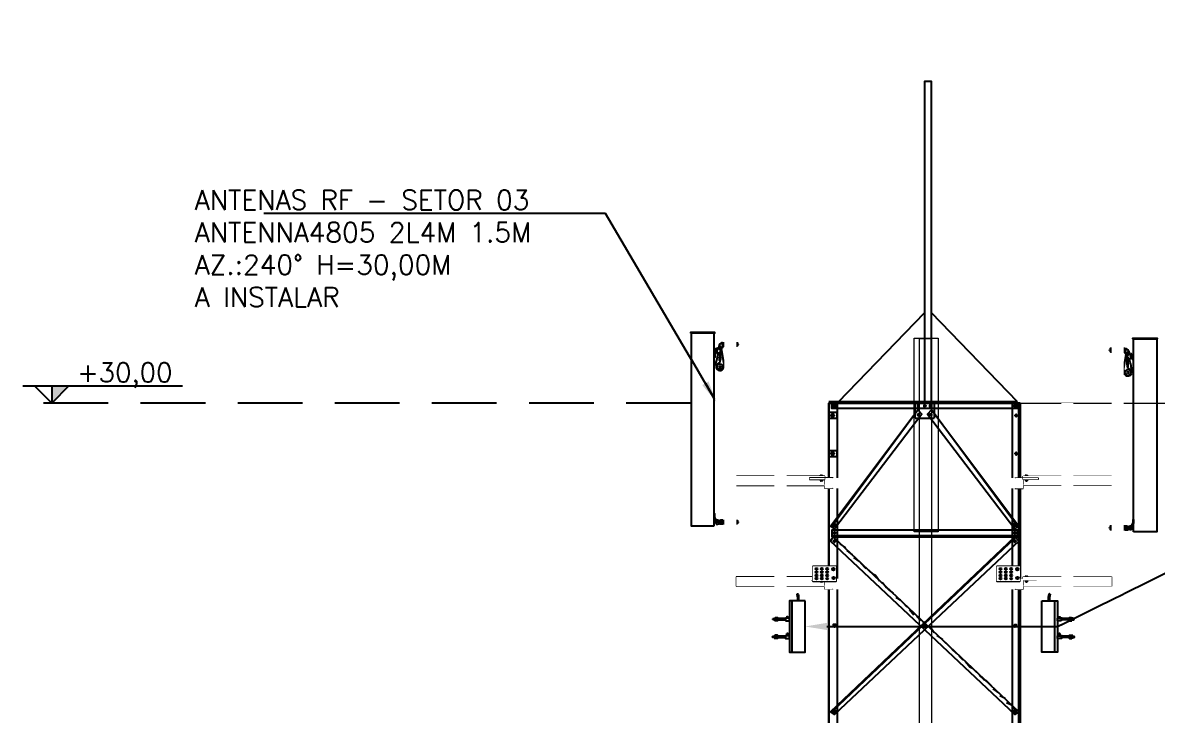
# Model space of a CAD drawing. Header units: inches. Extents: x -7660 to 802, y -193 to 3.
# Drawn here: x 292.25 to 301.01, y -150.36 to -145 of the extents above; entities that cross this region are included whole.
import ezdxf
from ezdxf import colors
from ezdxf.entities.mleader import LeaderData, LeaderLine
from ezdxf.math import Vec2, Vec3

# ---------------------------------------------------------------- set-up
doc = ezdxf.new("R2010")
doc.units = ezdxf.units.IN
doc.header["$MEASUREMENT"] = 0
doc.set_wipeout_variables(frame=1)
doc.linetypes.add('DASHED', pattern=[0.75, 0.5, -0.25])
for name, color, linetype in [('0 A INSTALAR', 10, 'Continuous'), ('0-A INSTALAR', 10, 'Continuous'), ('0-EXISTENTE', 7, 'Continuous'), ('_A INSTALAR', 10, 'Continuous'), ('_NEXTEL-TEXTOS', 8, 'Continuous'), ('AT', 80, 'Continuous'), ('LINHA FINA', 9, 'Continuous')]:
    doc.layers.add(name, color=color, linetype=linetype)
doc.layers.add('Civil_A instalar-0.01', color=10, linetype='Continuous', lineweight=9)
doc.styles.get("Standard").update_dxf_attribs({"font": 'arial.ttf'})
doc.styles.add('TEXTO_NOMEQUADRO', font='ROMANS.shx')

# ---------------------------------------------------------------- blocks, each defined once
blk = doc.blocks.new('EV corte baixo')
at = {"linetype": 'Continuous', "lineweight": -3}
for p, q in [((42785.6655, 9164.4005), (42785.6021, 9164.4005)), ((42785.6021, 9164.4005), (42785.6021, 9158.8034)), ((42785.6549, 9159.0647), (42785.6549, 9164.4005)), ((42785.6549, 9164.4005), (42785.6655, 9164.4005)), ((42785.6655, 9164.4005), (42785.6655, 9158.8187))]:
    blk.add_line(p, q, dxfattribs=at)
for points in [[(42784.9264, 9164.411), (42784.9792, 9164.411), (42784.9792, 9166.8856), (42784.9264, 9166.8856), (42784.9264, 9164.411)], [(42784.2612, 9164.411), (42784.9264, 9165.0973)], [(42785.6444, 9164.411), (42784.9792, 9165.0973)], [(42785.6444, 9164.411), (42784.1873, 9164.411)], [(42784.1873, 9158.4606), (42784.1873, 9164.4005), (42784.2507, 9164.4005), (42784.2507, 9158.4759)], [(42784.1873, 9164.4005), (42784.1873, 9158.4606)], [(42784.1873, 9158.4606), (42784.1873, 9164.4005)], [(42784.2085, 9164.4005), (42785.6444, 9164.4005), (42785.6444, 9164.3582), (42784.2085, 9164.3582), (42784.2085, 9164.4005), (42785.6444, 9164.4005)], [(42784.2401, 9164.3793), (42784.219, 9164.3793), (42784.2296, 9164.3899), (42784.2296, 9164.3688), (42784.2401, 9164.3793), (42784.2296, 9164.3899), (42784.219, 9164.3793), (42784.2296, 9164.3793), (42784.2296, 9164.3688), (42784.2296, 9164.3793), (42784.2401, 9164.3793), (42784.2401, 9164.3899), (42784.219, 9164.3899), (42784.219, 9164.3688), (42784.2401, 9164.3688), (42784.2401, 9164.3793)], [(42784.8525, 9164.2843), (42784.8525, 9164.4005), (42785.0003, 9164.4005), (42785.0003, 9164.2843)], [(42784.8842, 9164.3793), (42784.8736, 9164.3793), (42784.8736, 9164.3899), (42784.8736, 9164.3688), (42784.8736, 9164.3793), (42784.8842, 9164.3793), (42784.8736, 9164.3899), (42784.8736, 9164.3793), (42784.8736, 9164.3793), (42784.8736, 9164.3793), (42784.8736, 9164.3688), (42784.8736, 9164.3793), (42784.8842, 9164.3793), (42784.8842, 9164.3899), (42784.8736, 9164.3899), (42784.8736, 9164.3688), (42784.8842, 9164.3688), (42784.8842, 9164.3793)], [(42784.9158, 9164.3793), (42784.937, 9164.3793), (42784.9264, 9164.3899), (42784.9264, 9164.3688), (42784.9264, 9164.3899), (42784.9264, 9164.3899), (42784.9264, 9164.3899), (42784.9264, 9164.3793), (42784.9264, 9164.3793), (42784.9264, 9164.3688), (42784.9264, 9164.3688), (42784.9264, 9164.3899), (42784.9264, 9164.3899), (42784.9264, 9164.3688), (42784.9264, 9164.3688), (42784.9264, 9164.3793)], [(42784.9581, 9164.3793), (42784.9792, 9164.3793), (42784.9792, 9164.3899), (42784.9792, 9164.3688), (42784.9686, 9164.3793), (42784.9792, 9164.3899), (42784.9792, 9164.3793), (42784.9792, 9164.3793), (42784.9792, 9164.3793), (42784.9792, 9164.3688), (42784.9792, 9164.3793), (42784.9686, 9164.3793), (42784.9686, 9164.3899), (42784.9792, 9164.3899), (42784.9792, 9164.3793), (42784.9792, 9164.3688), (42784.9686, 9164.3688), (42784.9686, 9164.3793)], [(42784.9792, 9164.411), (42785.1904, 9164.411)], [(42785.6127, 9164.3793), (42785.6338, 9164.3793), (42785.6232, 9164.3899), (42785.6232, 9164.3688), (42785.6232, 9164.3793), (42785.6338, 9164.3793), (42785.6232, 9164.3899), (42785.6232, 9164.3793), (42785.6127, 9164.3793), (42785.6232, 9164.3793), (42785.6232, 9164.3688), (42785.6232, 9164.3793), (42785.6338, 9164.3793), (42785.6338, 9164.3899), (42785.6232, 9164.3899), (42785.6127, 9164.3793), (42785.6232, 9164.3688), (42785.6338, 9164.3688), (42785.6338, 9164.3793)], [(42784.1873, 9164.2843), (42784.1873, 9164.3266)], [(42784.1873, 9164.2843), (42784.2507, 9164.2843), (42784.2507, 9164.3266), (42784.1873, 9164.3266), (42784.1873, 9164.2843)], [(42784.1979, 9163.4502), (42784.8736, 9164.3477), (42784.9053, 9164.316), (42784.2296, 9163.4291), (42784.1979, 9163.4502), (42784.2085, 9163.4502), (42784.8736, 9164.3477)], [(42784.219, 9164.316), (42784.2085, 9164.316), (42784.219, 9164.2949), (42784.2296, 9164.3054), (42784.219, 9164.3054), (42784.219, 9164.316), (42784.219, 9164.2949), (42784.2085, 9164.2949), (42784.2085, 9164.316), (42784.2085, 9164.3054), (42784.1979, 9164.3054), (42784.2085, 9164.2949), (42784.2085, 9164.3054), (42784.2296, 9164.3054), (42784.219, 9164.2949), (42784.219, 9164.316), (42784.219, 9164.3054), (42784.219, 9164.316), (42784.219, 9164.316), (42784.219, 9164.3054), (42784.219, 9164.3054), (42784.219, 9164.3054), (42784.219, 9164.2949), (42784.219, 9164.2949), (42784.219, 9164.316), (42784.219, 9164.3054), (42784.219, 9164.2949), (42784.219, 9164.2949), (42784.219, 9164.3054)], [(42784.219, 9164.3266), (42784.219, 9164.2843)], [(42784.8525, 9164.2843), (42785.0003, 9164.2843)], [(42784.8842, 9164.316), (42784.8736, 9164.316), (42784.8736, 9164.3054), (42784.8736, 9164.316), (42784.8842, 9164.316), (42784.8736, 9164.316), (42784.8736, 9164.316), (42784.8736, 9164.316), (42784.8736, 9164.316), (42784.8736, 9164.316), (42784.8736, 9164.316), (42784.8736, 9164.3054), (42784.8736, 9164.316), (42784.8842, 9164.316), (42784.8842, 9164.316), (42784.8736, 9164.316), (42784.8736, 9164.3054), (42784.8842, 9164.3054), (42784.8842, 9164.316)], [(42784.9792, 9164.3477), (42784.9475, 9164.316), (42785.6232, 9163.4291), (42785.6549, 9163.4502)], [(42784.9581, 9164.316), (42784.9792, 9164.316), (42784.9792, 9164.3054), (42784.9792, 9164.316), (42784.9686, 9164.316), (42784.9686, 9164.316), (42784.9792, 9164.316), (42784.9792, 9164.316), (42784.9792, 9164.316), (42784.9792, 9164.316), (42784.9792, 9164.316), (42784.9792, 9164.3054), (42784.9792, 9164.316), (42784.9686, 9164.316), (42784.9686, 9164.316), (42784.9792, 9164.316), (42784.9792, 9164.316), (42784.9792, 9164.3054), (42784.9686, 9164.3054), (42784.9686, 9164.316)], [(42784.9581, 9164.316), (42784.9792, 9164.316), (42784.9792, 9164.3054), (42784.9792, 9164.316), (42784.9686, 9164.316), (42784.9686, 9164.316), (42784.9792, 9164.316), (42784.9792, 9164.316), (42784.9792, 9164.316), (42784.9792, 9164.316), (42784.9792, 9164.316), (42784.9792, 9164.3054), (42784.9792, 9164.316), (42784.9686, 9164.316), (42784.9686, 9164.316), (42784.9792, 9164.316), (42784.9792, 9164.316), (42784.9792, 9164.3054), (42784.9686, 9164.3054), (42784.9686, 9164.316)], [(42785.6444, 9163.4502), (42784.9792, 9164.3477), (42785.6549, 9163.4502)], [(42785.6232, 9164.3054), (42785.6444, 9164.3054), (42785.6338, 9164.2949), (42785.6338, 9164.316), (42785.6338, 9164.3054), (42785.6338, 9164.3054), (42785.6338, 9164.316), (42785.6338, 9164.316), (42785.6338, 9164.2949), (42785.6338, 9164.2949), (42785.6338, 9164.3054), (42785.6232, 9164.3054), (42785.6338, 9164.3054), (42785.6338, 9164.316), (42785.6338, 9164.2949), (42785.6338, 9164.2949), (42785.6232, 9164.3054)], [(42785.6655, 9164.2843), (42785.6655, 9164.2632)], [(42784.1873, 9164.0309), (42784.1873, 9163.9887)], [(42784.1873, 9163.9887), (42784.2507, 9163.9887), (42784.2507, 9164.0309), (42784.1873, 9164.0309), (42784.1873, 9163.9887)], [(42784.2296, 9164.0098), (42784.2085, 9164.0098), (42784.219, 9163.9993), (42784.219, 9164.0204), (42784.219, 9164.0098), (42784.219, 9164.0204), (42784.219, 9164.0204), (42784.219, 9164.0204), (42784.219, 9164.0098), (42784.219, 9164.0204), (42784.219, 9164.0098), (42784.219, 9164.0098), (42784.219, 9163.9993), (42784.219, 9163.9993), (42784.219, 9164.0204), (42784.219, 9164.0204), (42784.219, 9164.0098), (42784.219, 9163.9993), (42784.219, 9164.0098), (42784.2085, 9164.0204), (42784.1979, 9164.0098), (42784.2085, 9164.0098), (42784.2085, 9163.9993), (42784.219, 9163.9993), (42784.219, 9164.0098), (42784.2296, 9164.0098), (42784.219, 9164.0204), (42784.2085, 9164.0204)], [(42784.2085, 9164.0204), (42784.219, 9164.0309), (42784.219, 9163.9887)], [(42785.6232, 9164.0098), (42785.6444, 9164.0098), (42785.6338, 9163.9993), (42785.6338, 9164.0204), (42785.6338, 9164.0204), (42785.6338, 9164.0098), (42785.6338, 9164.0204), (42785.6338, 9164.0204), (42785.6338, 9164.0204), (42785.6338, 9163.9993), (42785.6338, 9163.9993), (42785.6338, 9164.0098), (42785.6232, 9164.0098), (42785.6338, 9164.0204), (42785.6338, 9164.0204), (42785.6338, 9163.9993), (42785.6338, 9164.0098), (42785.6232, 9164.0098)], [(42784.2085, 9163.3658), (42785.6444, 9163.3658), (42785.6444, 9163.4186), (42784.2085, 9163.4186), (42784.2085, 9163.3658)], [(42784.219, 9163.4502), (42784.2401, 9163.4502), (42784.2296, 9163.4502), (42784.2296, 9163.4714), (42784.2401, 9163.4608), (42784.2401, 9163.4502), (42784.2296, 9163.4608), (42784.219, 9163.4608), (42784.219, 9163.4502), (42784.2401, 9163.4502), (42784.2401, 9163.4608), (42784.219, 9163.4608), (42784.219, 9163.4502), (42784.2401, 9163.4502)], [(42784.219, 9163.3974), (42784.2401, 9163.3974), (42784.2296, 9163.408), (42784.2296, 9163.3869), (42784.219, 9163.3974), (42784.2401, 9163.3974), (42784.2401, 9163.3974), (42784.219, 9163.3974), (42784.219, 9163.3974), (42784.2401, 9163.3974), (42784.2401, 9163.3974), (42784.2296, 9163.3869), (42784.219, 9163.3974), (42784.219, 9163.3974)], [(42785.6338, 9163.4502), (42785.6127, 9163.4502), (42785.6232, 9163.4502), (42785.6232, 9163.4714), (42785.6127, 9163.4608), (42785.6232, 9163.4502), (42785.6232, 9163.4608), (42785.6232, 9163.4502), (42785.6338, 9163.4608), (42785.6338, 9163.4502), (42785.6127, 9163.4502), (42785.6232, 9163.4608), (42785.6338, 9163.4608), (42785.6338, 9163.4502), (42785.6127, 9163.4502)], [(42785.6338, 9163.3974), (42785.6127, 9163.3974), (42785.6232, 9163.408), (42785.6232, 9163.3869), (42785.6232, 9163.3974), (42785.6338, 9163.3974), (42785.6127, 9163.3974), (42785.6127, 9163.3974), (42785.6232, 9163.3974), (42785.6232, 9163.3974), (42785.6232, 9163.3974), (42785.6338, 9163.3974), (42785.6338, 9163.3974), (42785.6127, 9163.3974), (42785.6232, 9163.3974), (42785.6232, 9163.3869), (42785.6338, 9163.3974), (42785.6338, 9163.3974)], [(42784.1979, 9162.0143), (42785.6232, 9163.3658), (42785.6549, 9163.3341), (42784.2296, 9161.9932), (42784.1979, 9162.0143)], [(42784.219, 9163.3658), (42785.6549, 9162.0143), (42785.6232, 9161.9932), (42784.1979, 9163.3341), (42784.219, 9163.3658)], [(42784.2085, 9163.3763), (42785.6444, 9163.3763), (42785.6338, 9163.3658), (42784.2085, 9162.0143)], [(42784.219, 9163.3658), (42784.2507, 9163.3341)], [(42784.2401, 9163.3341), (42784.219, 9163.3341), (42784.2296, 9163.3235), (42784.2296, 9163.3447), (42784.2401, 9163.3341), (42784.219, 9163.3341), (42784.2296, 9163.3341), (42784.2401, 9163.3341), (42784.2296, 9163.3447), (42784.219, 9163.3341), (42784.219, 9163.3341), (42784.2401, 9163.3341), (42784.2401, 9163.3341)], [(42784.2718, 9163.313), (42784.314, 9163.2813)], [(42785.6127, 9163.3341), (42785.6338, 9163.3341), (42785.6232, 9163.3235), (42785.6232, 9163.3447), (42785.6338, 9163.3341), (42785.6127, 9163.3341), (42785.6232, 9163.3341), (42785.6232, 9163.3341), (42785.6232, 9163.3341), (42785.6338, 9163.3341), (42785.6232, 9163.3447), (42785.6232, 9163.3341), (42785.6127, 9163.3341), (42785.6232, 9163.3341), (42785.6338, 9163.3341), (42785.6338, 9163.3341)], [(42784.3246, 9163.2602), (42784.3668, 9163.2285)], [(42784.3774, 9163.2074), (42784.4196, 9163.1757)], [(42784.4302, 9163.1652), (42784.4724, 9163.1229)], [(42784.4935, 9163.1124), (42784.5252, 9163.0807), (42784.5463, 9163.0701), (42784.578, 9163.0279)], [(42784.5991, 9163.0174), (42784.6308, 9162.9751), (42784.6519, 9162.954), (42784.6836, 9162.9329)], [(42784.7047, 9162.9012), (42784.7364, 9162.8801)], [(42784.7575, 9162.859), (42784.7892, 9162.8273)], [(42784.8103, 9162.8062), (42784.8419, 9162.764)], [(42784.2401, 9162.6795), (42784.219, 9162.6795), (42784.2296, 9162.6689), (42784.2296, 9162.6901), (42784.2401, 9162.6795), (42784.2296, 9162.6795), (42784.2296, 9162.6901), (42784.2296, 9162.6795), (42784.219, 9162.6795), (42784.2296, 9162.6795), (42784.2296, 9162.6689), (42784.2296, 9162.6795), (42784.2401, 9162.6795), (42784.2401, 9162.6901), (42784.219, 9162.6901), (42784.219, 9162.6795), (42784.2296, 9162.6689), (42784.2401, 9162.6795)], [(42784.8631, 9162.7534), (42784.8947, 9162.7217)], [(42784.9158, 9162.7112), (42784.9475, 9162.6689)], [(42784.9158, 9162.6795), (42784.937, 9162.6795), (42784.9264, 9162.6689), (42784.9264, 9162.6901), (42784.9264, 9162.6795), (42784.9264, 9162.6901), (42784.9264, 9162.6901), (42784.9264, 9162.6795), (42784.9264, 9162.6795), (42784.9264, 9162.6795), (42784.9264, 9162.6689), (42784.9264, 9162.6689), (42784.9264, 9162.6901), (42784.9264, 9162.6901), (42784.9264, 9162.6795), (42784.9264, 9162.6689), (42784.9264, 9162.6795)], [(42785.6338, 9162.6795), (42785.6127, 9162.6795), (42785.6232, 9162.6689), (42785.6232, 9162.6901), (42785.6127, 9162.6795), (42785.6232, 9162.6795), (42785.6232, 9162.6901), (42785.6232, 9162.6795), (42785.6338, 9162.6795), (42785.6232, 9162.6795), (42785.6232, 9162.6689), (42785.6232, 9162.6795), (42785.6127, 9162.6795), (42785.6232, 9162.6901), (42785.6338, 9162.6901), (42785.6338, 9162.6795), (42785.6232, 9162.6689), (42785.6232, 9162.6795), (42785.6127, 9162.6795)], [(42784.9792, 9162.6584), (42785.0003, 9162.6267)], [(42785.0214, 9162.6056), (42785.0637, 9162.5739)], [(42785.0848, 9162.5528), (42785.1165, 9162.5211)], [(42785.1376, 9162.5), (42785.1692, 9162.4683)], [(42785.1904, 9162.4472), (42785.222, 9162.4155)], [(42785.2431, 9162.405), (42785.2748, 9162.3628), (42785.2959, 9162.3522), (42785.3276, 9162.3205)], [(42785.3487, 9162.2994), (42785.3804, 9162.2677), (42785.4015, 9162.2572), (42785.4438, 9162.2149)], [(42785.4543, 9162.1938), (42785.4965, 9162.1622)], [(42785.5071, 9162.141), (42785.5493, 9162.1199)], [(42785.5599, 9162.0882), (42785.6021, 9162.0671)], [(42784.2401, 9162.0143), (42784.219, 9162.0143), (42784.2296, 9162.0038), (42784.2296, 9162.0355), (42784.2401, 9162.0249), (42784.2401, 9162.0143), (42784.2296, 9162.0249), (42784.219, 9162.0249), (42784.219, 9162.0143), (42784.2401, 9162.0143), (42784.2401, 9162.0249), (42784.219, 9162.0249), (42784.219, 9162.0143), (42784.2401, 9162.0143)], [(42785.6127, 9162.046), (42785.6549, 9162.0143)], [(42785.6127, 9162.0143), (42785.6338, 9162.0143), (42785.6232, 9162.0038), (42785.6232, 9162.0355), (42785.6338, 9162.0249), (42785.6232, 9162.0143), (42785.6232, 9162.0249), (42785.6232, 9162.0143), (42785.6127, 9162.0249), (42785.6127, 9162.0143), (42785.6338, 9162.0143), (42785.6338, 9162.0249), (42785.6232, 9162.0249), (42785.6127, 9162.0143), (42785.6338, 9162.0143)]]:
    blk.add_lwpolyline(points, dxfattribs=at)
blk = doc.blocks.new('*U345')
blk.add_arc((137, 630), 6.04, 7.7705, 159.5326)
blk.add_wipeout([(216, 68), (63, 68), (63, 568), (216, 568)])
for p, q in [((63, 68), (63, 568)), ((190, 68), (190, 568))]:
    blk.add_line(p, q)
blk.add_lwpolyline([(63, 568), (216, 568), (216, 68), (63, 68)], close=True)
for centre, radius, start, end in [((327, 587), 201, 166.9059, 185.4239), ((316, 588), 178, 165.9393, 186.3876)]:
    blk.add_arc(centre, radius, start, end)
blk.add_wipeout([(216, 400), (223, 400), (223, 407), (227, 409), (229, 409), (232, 411), (241, 411), (243, 409), (247, 407), (247, 400), (252, 400), (254, 398), (254, 394), (353, 394), (353, 400), (351, 402), (330, 402), (330, 403), (355, 403), (355, 400), (364, 400), (364, 394), (377, 394), (377, 384), (364, 384), (364, 378), (355, 378), (355, 373), (332, 373), (330, 375), (330, 376), (351, 376), (353, 378), (353, 384), (254, 384), (254, 375), (252, 373), (216, 373), (216, 227), (223, 227), (223, 236), (229, 236), (229, 249), (241, 249), (241, 236), (247, 236), (247, 227), (254, 227), (254, 223), (353, 223), (353, 229), (332, 229), (330, 230), (332, 232), (355, 232), (355, 229), (364, 229), (364, 221), (380, 221), (380, 214), (377, 211), (364, 211), (364, 205), (355, 205), (355, 202), (332, 202), (330, 203), (332, 205), (353, 205), (353, 211), (254, 211), (254, 202), (216, 202)]).dxf.layer = 'LINHA FINA'
at = {"layer": 'LINHA FINA'}
for points in [[(216, 373), (216, 400), (252, 400)], [(252, 373), (216, 373)], [(243, 409), (227, 409), (223, 407)], [(223, 407), (223, 400)], [(223, 400), (247, 400)], [(227, 409), (229, 407), (234, 409), (241, 407)], [(229, 409), (232, 411), (236, 411), (241, 411)], [(229, 407), (229, 400)], [(234, 409), (240, 409)], [(241, 400), (241, 407), (243, 409), (247, 407)], [(247, 407), (247, 400)], [(252, 400), (254, 398), (254, 375), (252, 373)], [(254, 394), (353, 394), (254, 394), (353, 394), (353, 384), (254, 384)], [(254, 384), (254, 394)], [(254, 384), (254, 384)], [(330, 402), (330, 403), (332, 403)], [(351, 402), (332, 402), (330, 402)], [(351, 376), (332, 376), (330, 376), (330, 375), (332, 373), (355, 373)], [(332, 403), (355, 403), (355, 403)], [(353, 400), (351, 402)], [(353, 400), (353, 378), (351, 376)], [(355, 403), (355, 375), (355, 373)], [(355, 400), (355, 378)], [(364, 400), (355, 400)], [(362, 394), (355, 394)], [(362, 384), (355, 384)], [(364, 378), (355, 378)], [(364, 398), (362, 394), (364, 389), (362, 384)], [(362, 384), (364, 382), (364, 378)], [(364, 382), (364, 398), (364, 400)], [(377, 394), (364, 394)], [(377, 393), (364, 393)], [(364, 391), (364, 385)], [(377, 385), (364, 385)], [(364, 384), (377, 384)], [(368, 394), (369, 391), (369, 387), (369, 384)], [(371, 394), (375, 391), (375, 387), (373, 384)], [(377, 385), (377, 393)], [(216, 202), (216, 227), (252, 227)], [(243, 236), (227, 236), (223, 236)], [(223, 236), (223, 227)], [(223, 227), (247, 227)], [(227, 236), (229, 234), (234, 236), (241, 234)], [(229, 249), (229, 236)], [(229, 249), (231, 249)], [(229, 247), (232, 249), (236, 249), (241, 249)], [(229, 241), (232, 243), (236, 243), (241, 243)], [(229, 241), (232, 243), (236, 243), (241, 243)], [(229, 236), (232, 238), (236, 239), (241, 238)], [(229, 234), (229, 227)], [(240, 249), (231, 249)], [(231, 249), (231, 236)], [(232, 236), (240, 236)], [(240, 236), (240, 249), (241, 249)], [(241, 236), (241, 249)], [(241, 227), (241, 234), (243, 236), (247, 236)], [(247, 236), (247, 227)], [(252, 227), (254, 227), (254, 202), (252, 202)], [(254, 223), (353, 223), (254, 223), (353, 223), (353, 211), (254, 211)], [(254, 211), (254, 223)], [(330, 230), (330, 230), (332, 232)], [(351, 229), (332, 229), (330, 230)], [(332, 232), (355, 232), (355, 230)], [(353, 229), (353, 205), (351, 205)], [(353, 229), (351, 229)], [(355, 230), (355, 203), (355, 202)], [(355, 229), (355, 205)], [(364, 229), (355, 229)], [(362, 221), (355, 221)], [(364, 225), (362, 221), (364, 216), (362, 211)], [(364, 209), (364, 225), (364, 229)], [(377, 221), (364, 221)], [(380, 221), (364, 221)], [(364, 221), (366, 220), (368, 214), (366, 211)], [(369, 221), (371, 220), (371, 214), (371, 211)], [(369, 221), (371, 220), (371, 214), (371, 211)], [(375, 221), (377, 220), (377, 214), (377, 211)], [(377, 221), (380, 221)], [(380, 214), (380, 221)], [(252, 202), (216, 202)], [(254, 211), (254, 211)], [(351, 205), (332, 205), (330, 203), (330, 203), (332, 202), (355, 202)], [(362, 211), (355, 211)], [(364, 205), (355, 205)], [(362, 211), (364, 209), (364, 205)], [(364, 220), (364, 212)], [(364, 214), (380, 214), (377, 211)], [(364, 211), (377, 211)]]:
    blk.add_lwpolyline(points, dxfattribs=at)
blk = doc.blocks.new('*U375')
at = {"color": 0, "linetype": 'ByBlock', "lineweight": -2}
for p, q in [((-20, 175), (-20, 145)), ((-16, 175), (-16, 145)), ((-3, 180), (-15, 180)), ((-3, 176), (-15, 176)), ((-15, 143), (15, 143)), ((-15, 140), (15, 140)), ((-6, 143), (-6, 144)), ((-6, 144), (6, 144)), ((-6, 143), (6, 143)), ((-5, 150), (-5, 149)), ((-5, 150), (4, 150)), ((-5, 144), (-5, 149)), ((-5, 149), (5, 149)), ((-3, 190), (3, 190)), ((-3, 190), (-3, 150)), ((-3, 144), (-3, 149)), ((-3, 140), (-3, 40)), ((3, 150), (3, 190)), ((15, 180), (3, 180)), ((15, 176), (3, 176)), ((3, 144), (3, 149)), ((3, 40), (3, 140)), ((4, 149), (4, 150)), ((5, 144), (5, 149)), ((6, 143), (6, 144)), ((16, 145), (16, 175)), ((20, 145), (20, 175)), ((-20, 35), (-20, 5)), ((-16, 35), (-16, 5)), ((15, 40), (-15, 40)), ((15, 36), (-15, 36)), ((-15, 4), (15, 4)), ((-15, 0), (15, 0)), ((-6, 35), (-6, 34)), ((-6, 35), (6, 35)), ((-6, 34), (6, 34)), ((-5, 34), (-5, 29)), ((-5, 28), (-5, 29)), ((-5, 29), (5, 29)), ((-5, 28), (4, 28)), ((-3, 36), (-3, 35)), ((-3, 34), (-3, 29)), ((-3, 28), (-2, 28)), ((-3, 27), (2, 28)), ((-3, 28), (-3, 26)), ((-3, 27), (2, 27)), ((-3, 26), (2, 27)), ((2, 26), (-3, 26)), ((2, 28), (2, 26)), ((3, 35), (3, 36)), ((3, 34), (3, 29)), ((4, 29), (4, 28)), ((5, 34), (5, 29)), ((6, 35), (6, 34)), ((16, 5), (16, 35)), ((20, 5), (20, 35))]:
    blk.add_line(p, q, dxfattribs=at)
for centre, radius, start, end in [((-15, 175), 5.28, 90, 180), ((-15, 145), 5.28, 180, 270), ((-15, 175), 1.78, 90, 180), ((-15, 145), 1.78, 180, 270), ((15, 175), 5.28, 0, 90), ((15, 175), 1.78, 0, 90), ((15, 145), 5.28, 270, 0), ((15, 145), 1.78, 270, 0), ((-15, 35), 5.28, 90, 180), ((-15, 5), 5.28, 180, 270), ((-15, 35), 1.78, 90, 180), ((-15, 5), 1.78, 180, 270), ((15, 35), 5.28, 0, 90), ((15, 35), 1.78, 0, 90), ((15, 5), 5.28, 270, 0), ((15, 5), 1.78, 270, 0)]:
    blk.add_arc(centre, radius, start, end, dxfattribs=at)
blk = doc.blocks.new('Downtilt Kit - top')
at = {"linetype": 'ByBlock'}
for p, q in [((16, 0), (-16, 0)), ((86, 65), (54, 65))]:
    blk.add_line(p, q, dxfattribs=at)
at = {"linetype": 'ByBlock', "lineweight": -2}
for points in [[(38, -143, -0.172945), (31, -115, 0.023281), (33, -78, -0.232929), (43, -58, 0.088668), (52, -48, 0.310113), (45, -26, -0.560619), (45, -22, 0.204535), (41, -4, 0.145609), (19, 17, 0.161498), (7, 19, 0.282891), (0, 13), (0, -38, 0.398877), (4, -42, -0.228951), (7, -38, -0.260118), (11, -38, -0.04703), (16, -43, 0.025235), (26, -53, 0.450832), (48, -49, 0.362248), (44, -29, -0.278638), (44, -23, -0.278638)], [(81, -201, -0.064818), (80, -186, -0.425991), (86, -181, 0.448718), (87, -180), (57, 10, 0.132476), (55, 14, -0.189184), (54, 18, -0.018508), (54, 23, 0.188381), (53, 30), (44, 38, 0.487437), (18, 27, 0.182899), (19, 17, 0.638684)], [(48, 78, 0.129172), (27, 57, 0.138487), (24, 47, 0.420431), (26, 45, 0.467017)], [(54, 22, -0.534838), (66, 24, 0.458631), (67, 24, 0.150999), (70, 26), (70, 77, 0.302163), (66, 83, 0.201167), (55, 83, 0.07151), (31, 60, 0.162602), (26, 45), (26, 38)], [(-9, -192, 0.2189), (-11, -182, 0.054123), (-13, -180, -0.311798), (-15, -174, 0.002138), (-3, -125, -0.003734), (16, -43, -2.675247)], [(13, -165, 0.114025), (37, -148, 0.052726), (40, -135, -0.074103), (42, -126, 0.11016), (45, -95, -0.036714), (43, -58, -1.559154)]]:
    blk.add_lwpolyline(points, format="xyb", dxfattribs=at)
for centre, radius in [((35, 24), 10.4), ((35, 24), 8.88), ((35, -41), 10.4), ((35, -41), 8.88), ((35, -206), 34.1), ((35, -206), 8.46)]:
    blk.add_circle(centre, radius, dxfattribs=at)
blk.add_arc((35, -206), 46, 113.3566, 10.027, dxfattribs=at)
blk = doc.blocks.new('*U353')
for p, q in [((-77, 54), (-107, 54)), ((-96, 29), (-96, 79)), ((-90, 79), (-90, 29))]:
    blk.add_line(p, q)
blk.add_lwpolyline([(-481, 2347), (-185, 2347), (-185, 2354), (-481, 2354)], close=True)
at = {"xscale": -1, "rotation": 270}
for p in [(-90, 2210), (-90, 54)]:
    blk.add_blockref('*U375', p, dxfattribs=at)
blk.add_wipeout([(-185, 0), (-185, 7), (-192, 7), (-192, 2347), (-185, 2347), (-185, 2354), (-481, 2354), (-481, 2347), (-474, 2347), (-474, 7), (-481, 7), (-481, 0)])
for p, q in [((-145, 53), (-179, 53)), ((-169, 76), (-169, 31)), ((-163, 31), (-163, 76))]:
    blk.add_line(p, q)
for points in [[(-192, 7), (-192, 2347), (-474, 2347), (-474, 7)], [(-174, 2165), (-169, 2165), (-169, 2125), (-187, 2091), (-187, 2051), (-192, 2051), (-192, 2092), (-174, 2127)], [(-174, 38), (-169, 38), (-169, 78), (-187, 113), (-187, 153), (-192, 153), (-192, 111), (-174, 77)], [(-129, 62), (-137, 58), (-137, 49), (-129, 45), (-122, 49), (-122, 58)], [(-129, 62), (-122, 58), (-122, 49), (-129, 45), (-137, 49), (-137, 58)]]:
    blk.add_lwpolyline(points, close=True)
for points in [[(-169, 31), (-150, 31, 0.11739), (-138, 34), (-123, 41, 0.621173), (-123, 66), (-140, 74, 0.126854), (-149, 76), (-169, 76)], [(-90, 29), (-111, 29, -0.108414), (-120, 31, -0.014074), (-132, 37, -0.014074)], [(-90, 79), (-105, 79, 0.108414), (-114, 76, 0.017455), (-129, 69, 0.017455)]]:
    blk.add_lwpolyline(points, format="xyb")
blk.add_circle((-129, 53), 5.67)
blk.add_circle((-129, 53), 5.67)
blk.add_blockref('Downtilt Kit - top', (-160, 2145))
blk = doc.blocks.new('Suporte RF Simples Com Pipe')
for p, q in [((-713.9, 443), (-713.9, 437.8)), ((-713.9, 443), (-703.6, 443)), ((-703.6, 443.8), (-711, 443.8)), ((-708.4, 443), (-708.4, 437.8)), ((-703.6, 443.8), (-696.2, 443.8)), ((-703.6, 443), (-693.3, 443)), ((-698.8, 443), (-698.8, 437.8)), ((-693.3, 437.8), (-693.3, 443)), ((-794.2, 423.7), (-729.2, 423.8)), ((-729.2, 423.8), (-46.5, 423.8)), ((-729.2, 342.9), (-729.2, 423.8)), ((-794.2, 342.9), (-729.2, 342.9)), ((-713.9, -336.7), (-713.9, -341.9)), ((-713.9, -336.7), (-703.6, -336.7)), ((-703.6, -335.9), (-711, -335.9)), ((-708.4, -336.7), (-708.4, -341.9)), ((-703.6, -335.9), (-696.2, -335.9)), ((-703.6, -336.7), (-693.3, -336.7)), ((-698.8, -336.7), (-698.8, -341.9)), ((-693.3, -341.9), (-693.3, -336.7)), ((-794.2, -356), (-729.2, -355.9)), ((-794.2, -436.8), (-729.2, -436.8)), ((-729.2, -436.8), (-729.2, -355.9)), ((-713.2, -368.4), (-708.4, -368.4)), ((-713.2, -369.2), (-713.2, -368.4)), ((-713.2, -369.2), (-713.2, -377.8)), ((-713.2, -377.8), (-713.2, -378.7)), ((-708.4, -378.7), (-713.2, -378.7)), ((-709.1, -379.5), (-709.1, -380.1)), ((-709, -379.5), (-709.1, -379.5)), ((-709.1, -382.1), (-698.2, -382.1)), ((-708.4, -368.4), (-698.8, -368.4)), ((-698.8, -378.7), (-708.4, -378.7)), ((-708.2, -367.8), (-707.3, -368.4)), ((-703.6, -369.2), (-703.6, -377.8)), ((-703.6, -378.7), (-703.6, -378.7)), ((-703.6, -378.7), (-703.4, -378.7)), ((-703.6, -378.7), (-703.6, -378.7)), ((-703.6, -378.7), (-703.4, -378.7)), ((-698.8, -368.4), (-694.1, -368.4)), ((-694.1, -378.7), (-698.8, -378.7)), ((-698.2, -368.4), (-698.2, -367.9)), ((-698.2, -382.1), (-698.2, -380.8)), ((-694.1, -368.4), (-694.1, -369.2)), ((-694.1, -369.2), (-694.1, -377.8)), ((-694.1, -378.7), (-694.1, -377.8))]:
    blk.add_line(p, q)
for points in [[(-708.4, 443), (-709.8, 443.6), (-711, 443.8)], [(-703.6, 443.8), (-704.3, 443.8), (-706.4, 443.5), (-708.4, 443)], [(-703.6, 443.8), (-702.9, 443.8), (-700.9, 443.5), (-698.8, 443)], [(-698.8, 443), (-697.5, 443.6), (-696.2, 443.8)], [(-708.4, -336.7), (-709.8, -336.1), (-711, -335.9)], [(-703.6, -335.9), (-704.3, -335.9), (-706.4, -336.2), (-708.4, -336.7)], [(-703.6, -335.9), (-702.9, -335.9), (-700.9, -336.2), (-698.8, -336.7)], [(-698.8, -336.7), (-697.5, -336.1), (-696.2, -335.9)], [(-708.4, -368.4), (-708.7, -368.4), (-710.9, -368.6), (-713.2, -369.2)], [(-708.4, -378.7), (-708.7, -378.7), (-710.9, -378.4), (-713.2, -377.8)], [(-707.3, -378.6), (-708.2, -379), (-709.1, -379.5)], [(-709.1, -380.1), (-708.2, -380.7), (-707.3, -381.3)], [(-707.3, -381.2), (-708.2, -381.6), (-709.1, -382.1)], [(-698.2, -378.9), (-698.2, -378.9), (-698.8, -379), (-699.9, -379.2), (-701.5, -379.3), (-703.3, -379.4), (-705.1, -379.6), (-706.8, -379.7), (-708.1, -379.8), (-708.9, -380), (-709, -380.1)], [(-709, -382), (-708.9, -382), (-708.1, -381.9), (-706.9, -381.7), (-705.2, -381.6), (-703.4, -381.4), (-701.6, -381.3), (-700, -381.2), (-698.9, -381), (-698.2, -380.9), (-698.2, -380.8)], [(-708.9, -379.5), (-708.6, -379.4), (-707.7, -379.2), (-706.2, -379.1), (-704.5, -378.9), (-702.6, -378.8), (-701, -378.7)], [(-703.6, -369.2), (-706, -368.6), (-708.4, -368.4)], [(-703.6, -377.8), (-706, -378.4), (-708.4, -378.7)], [(-707.2, -368.3), (-707.2, -368.3), (-706.7, -368.1), (-705.9, -368), (-704.8, -367.9), (-704.6, -367.8)], [(-707.2, -381.2), (-707.2, -381.2), (-706.7, -381), (-705.9, -380.9), (-704.8, -380.8), (-703.6, -380.6), (-702.4, -380.5), (-701.3, -380.4), (-700.5, -380.2), (-700, -380.1), (-700, -380)], [(-698.8, -368.4), (-699.2, -368.4), (-701.4, -368.6), (-703.6, -369.2)], [(-698.8, -378.7), (-699.2, -378.7), (-701.4, -378.4), (-703.6, -377.8)], [(-701, -368.4), (-699.9, -368.2), (-698.7, -368.1), (-698.2, -368), (-698.2, -367.9)], [(-699.9, -380), (-699, -379.4), (-698.1, -378.8)], [(-698.2, -380.8), (-699.1, -380.3), (-699.8, -380)], [(-694.1, -369.2), (-696.4, -368.6), (-698.8, -368.4)], [(-694.1, -377.8), (-696.4, -378.4), (-698.8, -378.7)]]:
    blk.add_lwpolyline(points)
for points in [[(-729.2, 437.8), (-46.5, 437.8), (-46.5, 365.7), (-729.2, 365.6)], [(-729.2, -355.9), (-613.3, -355.9), (-613.3, -367.9), (-729.2, -367.9)]]:
    blk.add_lwpolyline(points, close=True)
for centre, start, end in [((-710.3, 435.6), 95.01351, 116.28171), ((-697, 435.6), 63.71829, 84.98649), ((-710.3, -344.1), 95.01351, 116.28171), ((-697, -344.1), 63.71829, 84.98649)]:
    blk.add_arc(centre, 8.27, start, end)
blk.add_wipeout([(46.5, 1501.6), (46.5, -1498.4), (-46.5, -1498.4), (-46.5, 1501.6)])
blk.add_line((-729.2, -355.9), (-46.5, -355.9))
blk.add_lwpolyline([(-729.2, -341.9), (-46.5, -341.9), (-46.5, -414.1), (-729.2, -414.1)], close=True)
blk.add_wipeout([(-46.5, 423.8), (-46.5, 365.7), (-729.2, 365.6), (-729.2, 370.5), (-652.1, 399), (-651.6, 398.7), (-651.3, 398.4), (-652.9, 397.6), (-642, 397.6), (-642, 398.9), (-643.7, 399.7), (-642, 400.9), (-637.9, 401), (-637.9, 404.7), (-620.4, 411.8), (-613.3, 411.8), (-613.3, 423.8)])
for points in [[(-46.5, 437.8), (-46.5, 423.8), (-729.2, 423.8), (-729.2, 437.8)], [(-46.5, -355.9), (-46.5, -414.1), (-729.2, -414.1), (-729.2, -409.3), (-652.1, -380.7), (-651.6, -381), (-651.3, -381.3), (-652.9, -382.1), (-642, -382.1), (-642, -380.8), (-643.7, -380), (-642, -378.8), (-637.9, -378.7), (-637.9, -375), (-620.4, -367.9), (-613.3, -367.9), (-613.3, -355.9)]]:
    blk.add_wipeout(points)
for points in [[(-613.3, 423.8), (-613.3, 411.8), (-729.2, 411.8), (-729.2, 423.8)], [(-46.5, -341.9), (-46.5, -355.9), (-729.2, -355.9), (-729.2, -341.9)]]:
    blk.add_wipeout(points)
for points in [[(-341.3, 1001.6), (-434.4, 1001.6), (-434.4, -998.4), (-341.3, -998.4)], [(-729.2, 423.8), (-729.2, 342.9), (-786.4, 342.9), (-786.4, 374.6), (-779.2, 374.6), (-778.2, 377.3), (-777.5, 377.4), (-776.9, 384.6), (-779.2, 385.7), (-779.2, 387.3), (-786.4, 387.3), (-786.4, 423.7)], [(-613.3, -355.9), (-613.3, -367.9), (-729.2, -367.9), (-729.2, -355.9)]]:
    blk.add_wipeout(points)
for p, q in [((-713.2, 411.4), (-708.4, 411.4)), ((-713.2, 410.5), (-713.2, 401.9)), ((-713.2, 401.9), (-713.2, 401)), ((-708.4, 401), (-713.2, 401)), ((-709.1, 400.2), (-709.1, 399.6)), ((-709, 400.2), (-709.1, 400.2)), ((-709.1, 397.6), (-698.2, 397.6)), ((-708.4, 411.4), (-698.8, 411.4)), ((-698.8, 401), (-708.4, 401)), ((-708.2, 411.9), (-707.3, 411.3)), ((-703.6, 410.5), (-703.6, 401.9)), ((-703.6, 401), (-703.6, 401)), ((-703.6, 401), (-703.4, 401)), ((-703.6, 401), (-703.6, 401)), ((-703.6, 401), (-703.4, 401)), ((-698.8, 411.4), (-694.1, 411.4)), ((-694.1, 401), (-698.8, 401)), ((-698.2, 411.4), (-698.2, 411.8)), ((-698.2, 397.6), (-698.2, 398.9)), ((-694.1, 411.4), (-694.1, 410.5)), ((-694.1, 410.5), (-694.1, 401.9)), ((-694.1, 401), (-694.1, 401.9))]:
    blk.add_line(p, q)
blk.add_lwpolyline([(-729.2, 423.8), (-613.3, 423.8), (-613.3, 411.8), (-729.2, 411.8)], close=True)
for points in [[(-708.4, 411.4), (-708.7, 411.3), (-710.9, 411.1), (-713.2, 410.5)], [(-708.4, 401), (-708.7, 401), (-710.9, 401.3), (-713.2, 401.9)], [(-707.3, 401.1), (-708.2, 400.7), (-709.1, 400.2)], [(-709.1, 399.6), (-708.2, 399), (-707.3, 398.4)], [(-707.3, 398.5), (-708.2, 398.1), (-709.1, 397.6)], [(-698.2, 400.9), (-698.2, 400.8), (-698.8, 400.7), (-699.9, 400.6), (-701.5, 400.4), (-703.3, 400.3), (-705.1, 400.1), (-706.8, 400), (-708.1, 399.9), (-708.9, 399.7), (-709, 399.6)], [(-709, 397.7), (-708.9, 397.7), (-708.1, 397.8), (-706.9, 398), (-705.2, 398.1), (-703.4, 398.3), (-701.6, 398.4), (-700, 398.5), (-698.9, 398.7), (-698.2, 398.8), (-698.2, 398.9)], [(-708.9, 400.3), (-708.6, 400.3), (-707.7, 400.5), (-706.2, 400.6), (-704.5, 400.8), (-702.6, 400.9), (-701, 401)], [(-703.6, 410.5), (-706, 411.1), (-708.4, 411.4)], [(-703.6, 401.9), (-706, 401.3), (-708.4, 401)], [(-707.2, 411.4), (-707.2, 411.4), (-706.7, 411.6), (-705.9, 411.7), (-704.8, 411.8), (-704.6, 411.9)], [(-707.2, 398.5), (-707.2, 398.5), (-706.7, 398.7), (-705.9, 398.8), (-704.8, 398.9), (-703.6, 399.1), (-702.4, 399.2), (-701.3, 399.3), (-700.5, 399.5), (-700, 399.6), (-700, 399.7)], [(-698.8, 411.4), (-699.2, 411.3), (-701.4, 411.1), (-703.6, 410.5)], [(-698.8, 401), (-699.2, 401), (-701.4, 401.3), (-703.6, 401.9)], [(-701, 411.4), (-699.9, 411.5), (-698.7, 411.6), (-698.2, 411.7), (-698.2, 411.8)], [(-699.9, 399.7), (-699, 400.3), (-698.1, 400.9)], [(-698.2, 398.9), (-699.1, 399.4), (-699.8, 399.7)], [(-694.1, 410.5), (-696.4, 411.1), (-698.8, 411.4)], [(-694.1, 401.9), (-696.4, 401.3), (-698.8, 401)]]:
    blk.add_lwpolyline(points)
for points in [[(-846.5, 423.8), (-846.5, 342.9), (-789.3, 342.9), (-789.3, 374.6), (-796.5, 374.6), (-797.5, 377.3), (-798.2, 377.4), (-798.8, 384.6), (-796.5, 385.7), (-796.5, 387.3), (-789.3, 387.3), (-789.3, 423.7)], [(-729.2, -355.9), (-729.2, -436.8), (-786.4, -436.8), (-786.4, -405.1), (-779.2, -405.1), (-778.2, -402.4), (-777.5, -402.3), (-776.9, -395.1), (-779.2, -394), (-779.2, -392.4), (-786.4, -392.4), (-786.4, -356)]]:
    blk.add_wipeout(points)
for points in [[(-613.3, 423.8), (-613.3, 411.8), (-729.2, 411.8), (-729.2, 423.8)], [(-846.5, -355.9), (-846.5, -436.8), (-789.3, -436.8), (-789.3, -405.1), (-796.5, -405.1), (-797.5, -402.4), (-798.2, -402.3), (-798.8, -395.1), (-796.5, -394), (-796.5, -392.4), (-789.3, -392.4), (-789.3, -356)]]:
    blk.add_wipeout(points)
blk = doc.blocks.new('*U357')
for p, q in [((-77, 54), (-107, 54)), ((-96, 29), (-96, 79)), ((-90, 79), (-90, 29))]:
    blk.add_line(p, q)
blk.add_lwpolyline([(-481, 2347), (-185, 2347), (-185, 2354), (-481, 2354)], close=True)
at = {"xscale": -1, "rotation": 270}
for p in [(-90, 2210), (-90, 54)]:
    blk.add_blockref('*U375', p, dxfattribs=at)
blk.add_wipeout([(-185, 0), (-185, 7), (-192, 7), (-192, 2347), (-185, 2347), (-185, 2354), (-481, 2354), (-481, 2347), (-474, 2347), (-474, 7), (-481, 7), (-481, 0)])
for p, q in [((-145, 53), (-179, 53)), ((-169, 76), (-169, 31)), ((-163, 31), (-163, 76))]:
    blk.add_line(p, q)
for points in [[(-192, 7), (-192, 2347), (-474, 2347), (-474, 7)], [(-174, 2165), (-169, 2165), (-169, 2125), (-187, 2091), (-187, 2051), (-192, 2051), (-192, 2092), (-174, 2127)], [(-174, 38), (-169, 38), (-169, 78), (-187, 113), (-187, 153), (-192, 153), (-192, 111), (-174, 77)], [(-129, 62), (-137, 58), (-137, 49), (-129, 45), (-122, 49), (-122, 58)], [(-129, 62), (-122, 58), (-122, 49), (-129, 45), (-137, 49), (-137, 58)]]:
    blk.add_lwpolyline(points, close=True)
for points in [[(-169, 31), (-150, 31, 0.11739), (-138, 34), (-123, 41, 0.621173), (-123, 66), (-140, 74, 0.126854), (-149, 76), (-169, 76)], [(-90, 29), (-111, 29, -0.108414), (-120, 31, -0.014074), (-132, 37, -0.014074)], [(-90, 79), (-105, 79, 0.108414), (-114, 76, 0.017455), (-129, 69, 0.017455)]]:
    blk.add_lwpolyline(points, format="xyb")
blk.add_circle((-129, 53), 5.67)
blk.add_circle((-129, 53), 5.67)
blk.add_blockref('Downtilt Kit - top', (-160, 2145))
blk = doc.blocks.new('FCI')
at = {"layer": 'AT'}
blk.add_lwpolyline([(1010707.4, 151105.9), (1010827.3, 151105.9), (1010827.3, 151182.1), (1010707.4, 151182.1)], close=True, dxfattribs=at)
at = {"linetype": 'ByBlock'}
blk.add_wipeout([(1010707.4, 151182.1), (1010827.3, 151182.1), (1010827.3, 151105.9), (1010707.4, 151105.9)], dxfattribs=at).dxf.layer = 'AT'
at = {"layer": 'AT'}
h = blk.add_hatch(color=256, dxfattribs=at)
h.paths.add_polyline_path([(1010713.7, 151166.2, 1), (1010726.4, 151166.2, 1)])
h.paths.add_polyline_path([(1010724, 151168.1), (1010723.7, 151163.7), (1010719.7, 151161.8), (1010716.1, 151164.2), (1010716.4, 151168.6), (1010720.3, 151170.6)], flags=16)
h = blk.add_hatch(color=256, dxfattribs=at)
h.paths.add_polyline_path([(1010714.9, 151120.4, 1), (1010727.6, 151120.4, 1)])
h.paths.add_polyline_path([(1010725.2, 151122.4), (1010724.9, 151118), (1010721, 151116), (1010717.3, 151118.5), (1010717.6, 151122.9), (1010721.6, 151124.8)], flags=16)
for points in [[(1010719.7, 151161.8), (1010723.7, 151163.7), (1010724, 151168.1), (1010720.3, 151170.6), (1010716.4, 151168.6), (1010716.1, 151164.2)], [(1010721, 151116), (1010724.9, 151118), (1010725.2, 151122.4), (1010721.6, 151124.8), (1010717.6, 151122.9), (1010717.3, 151118.5)]]:
    blk.add_lwpolyline(points, close=True, dxfattribs=at)
for centre, radius in [((1010720, 151166.2), 6.35), ((1010720, 151166.2), 6.35), ((1010753, 151169.3), 4.79), ((1010753, 151152.4), 4.79), ((1010780.7, 151169.1), 4.79), ((1010780.7, 151152.5), 4.79), ((1010808.2, 151168.8), 4.79), ((1010808.2, 151152.9), 4.79), ((1010721.3, 151120.4), 6.35), ((1010721.3, 151120.4), 6.35), ((1010753, 151135.7), 4.79), ((1010753, 151118.7), 4.79), ((1010780.7, 151135.8), 4.79), ((1010780.7, 151118.8), 4.79), ((1010808.2, 151136.2), 4.79), ((1010808.2, 151119.2), 4.79)]:
    blk.add_circle(centre, radius, dxfattribs=at)
blk = doc.blocks.new('*U455')
blk.add_hatch(color=256).paths.add_polyline_path([(0.179, 0), (0, 0), (0, -0.179)])
for p, q in [((0, 0), (0, -0.179)), ((-0.303, 0), (1.367, 0)), ((-0.179, 0), (0, -0.179)), ((0.179, 0), (0, -0.179))]:
    blk.add_line(p, q)
at = {"style": 'TEXTO_NOMEQUADRO'}
blk.add_attdef('NIVEL', (0.268, 0.042), '', height=0.2, dxfattribs=at)

msp = doc.modelspace()

# ---------------------------------------------------------------- block references
at = {"layer": '0 A INSTALAR', "lineweight": 5}
msp.add_blockref('EV corte baixo', (-42485.71205, -9312.34458), dxfattribs=at)

# ---------------------------------------------------------------- next in the draw order: block references
at = {"layer": '_A INSTALAR', "lineweight": 5, "yscale": 0.0006369251887522628, "zscale": 0.0006369251887522628}
for name, p, xscale in [('*U357', (297.71197, -148.89824), 0.0006369251887522628), ('*U353', (300.70508, -148.9422), -0.0006369251887522628)]:
    msp.add_blockref(name, p, dxfattribs=dict(at, xscale=xscale))

# ---------------------------------------------------------------- next in the draw order: linework, layer by layer
at = {"layer": '_A INSTALAR', "linetype": 'Continuous', "lineweight": 5}
msp.add_line((299.95342, -147.9441), (302.72742, -147.9441), dxfattribs=at)

# ---------------------------------------------------------------- next in the draw order: block references
at = {"layer": 'Civil_A instalar-0.01', "color": 10, "linetype": 'ByBlock', "lineweight": 5, "xscale": -0.001, "yscale": 0.001, "zscale": 0.001}
msp.add_blockref('Suporte RF Simples Com Pipe', (297.71285, -148.94574), dxfattribs=at)

# ---------------------------------------------------------------- next in the draw order: leaders
at = {"layer": '0-A INSTALAR', "lineweight": 5}
ml = msp.add_multileader_mtext('Standard', dxfattribs=at)
ml.set_content('\\pxqlt20;\\Fromans|c0;ANTENAS RF - SETOR 03\\P\\ptz;ANTENNA4805 2L4M 1.5M\\PAZ.:240° H=30,00M\\PA INSTALAR', color=256)
ml.set_leader_properties()
ml.build(insert=Vec2(0, 0))
ml.multileader.update_dxf_attribs({"text_left_attachment_type": 6, "text_right_attachment_type": 6, "dogleg_length": 1.40041, "arrow_head_size": 0.16871})
ctx = ml.context
ctx.base_point, ctx.char_height, ctx.arrow_head_size, ctx.landing_gap_size, ctx.plane_origin = Vec3(293.41667, -146.47993), 0.15, 0.16871, 0.16871, Vec3(261.06861, -152.15255)
ctx.left_attachment, ctx.right_attachment, ctx.text_align_type = 6, 6, 2
notes = []
notes.append((ctx, [(1, (1, 1, 0), (296.74823, -146.47993), (-1, 0), 0.00842, [(1, [(297.60654, -147.93656), (297.58945, -147.90755)], 0, [])])]))
ctx.mtext.insert, ctx.mtext.width, ctx.mtext.defined_height, ctx.mtext.alignment, ctx.mtext.line_spacing_style, ctx.mtext.flow_direction = Vec3(296.5711, -146.29993), 2.9943571, 0.21495, 3, 2, 5
ctx.mtext.has_bg_fill, ctx.mtext.bg_color, ctx.mtext.bg_scale_factor, ctx.mtext.bg_transparency, ctx.mtext.use_window_bg_color = 1, -1027028792, 1.5, 0, 1
for ctx, leaders in notes:
    for number, flags, end, landing, length, lines in leaders:
        leader = LeaderData()
        leader.index, (leader.has_last_leader_line, leader.has_dogleg_vector, leader.attachment_direction) = number, flags
        leader.last_leader_point, leader.dogleg_vector, leader.dogleg_length = Vec3(end), Vec3(landing), length
        for number, points, colour, breaks in lines:
            line = LeaderLine()
            line.index, line.vertices, line.color, line.breaks = number, Vec3.list(points), colors.encode_raw_color(colour), breaks
            leader.lines.append(line)
        ctx.leaders.append(leader)

# ---------------------------------------------------------------- next in the draw order: linework, layer by layer
at = {"layer": '_NEXTEL-TEXTOS', "linetype": 'DASHED'}
msp.add_line((297.40842, -147.9441), (292.26362, -147.9441), dxfattribs=at)

# ---------------------------------------------------------------- next in the draw order: block references
at = {"layer": '0-EXISTENTE', "color": 10, "lineweight": 5, "xscale": 0.0015, "yscale": 0.0015, "zscale": 0.0015, "rotation": 180}
msp.add_blockref('FCI', (1814.59104, 77.45315), dxfattribs=at)
at = {"layer": '_A INSTALAR', "xscale": 0.7392545648656392, "yscale": 0.7392545648656392, "zscale": 0.7392545648656392}
msp.add_blockref('*U455', (292.47115, -147.81191), dxfattribs=at).add_auto_attribs({'NIVEL': '+30,00'})
at = {"layer": '_A INSTALAR', "xscale": -0.000792573537101411, "yscale": 0.000792573537101411, "zscale": 0.000792573537101411}
msp.add_blockref('*U345', (298.34082, -149.92211), dxfattribs=at)
at = {"layer": 'Civil_A instalar-0.01', "color": 10, "linetype": 'ByBlock', "lineweight": 5, "xscale": 0.001, "yscale": 0.001, "zscale": 0.001}
msp.add_blockref('Suporte RF Simples Com Pipe', (300.70419, -148.94574), dxfattribs=at)

# ---------------------------------------------------------------- next in the draw order: block references
at = {"layer": '0-EXISTENTE', "color": 10, "lineweight": 5, "xscale": 0.0015, "yscale": 0.0015, "zscale": 0.0015, "rotation": 180}
msp.add_blockref('FCI', (1816.01186, 77.45315), dxfattribs=at)
at = {"layer": '_A INSTALAR', "xscale": 0.000792573537101411, "yscale": 0.000792573537101411, "zscale": 0.000792573537101411}
msp.add_blockref('*U345', (300.06941, -149.92211), dxfattribs=at)

# ---------------------------------------------------------------- next in the draw order: leaders
at = {"layer": '0-A INSTALAR', "lineweight": 5}
ml = msp.add_multileader_mtext('Standard', dxfattribs=at)
ml.set_content('\\C10;\\Fromans|c0;03x RRUs\\PA INSTALAR', color=256)
ml.set_leader_properties()
ml.build(insert=Vec2(0, 0))
ml.multileader.update_dxf_attribs({"text_left_attachment_type": 6, "text_right_attachment_type": 6, "dogleg_length": 1.40041, "arrow_head_size": 0.16871})
ctx = ml.context
ctx.base_point, ctx.char_height, ctx.arrow_head_size, ctx.landing_gap_size, ctx.plane_origin = Vec3(302.99959, -148.34357), 0.15, 0.16871, 0.16871, Vec3(333.62245, -146.93358)
ctx.left_attachment, ctx.right_attachment, ctx.text_align_type = 6, 6, 2
notes = []
notes.append((ctx, [(1, (1, 1, 0), (302.92215, -148.34357), (1, 0), 0.07744, [(1, [(298.29079, -149.67), (300.24081, -149.67), (300.24081, -149.67)], 0, [])])]))
ctx.mtext.insert, ctx.mtext.width, ctx.mtext.defined_height, ctx.mtext.alignment, ctx.mtext.line_spacing_style, ctx.mtext.flow_direction = Vec3(304.4183, -148.16357), 2.3515, 0.14527, 3, 2, 5
ctx.mtext.has_bg_fill, ctx.mtext.bg_color, ctx.mtext.bg_scale_factor, ctx.mtext.bg_transparency, ctx.mtext.use_window_bg_color = 1, -1027028792, 1.5, 0, 1
for ctx, leaders in notes:
    for number, flags, end, landing, length, lines in leaders:
        leader = LeaderData()
        leader.index, (leader.has_last_leader_line, leader.has_dogleg_vector, leader.attachment_direction) = number, flags
        leader.last_leader_point, leader.dogleg_vector, leader.dogleg_length = Vec3(end), Vec3(landing), length
        for number, points, colour, breaks in lines:
            line = LeaderLine()
            line.index, line.vertices, line.color, line.breaks = number, Vec3.list(points), colors.encode_raw_color(colour), breaks
            leader.lines.append(line)
        ctx.leaders.append(leader)

# ---------------------------------------------------------------- next in the draw order: linework, layer by layer
at = {"layer": 'Civil_A instalar-0.01', "color": 10, "linetype": 'ByBlock', "lineweight": 5}
for points in [[(299.1339, -147.44308), (299.31781, -147.44308), (299.31781, -148.93762), (299.1339, -148.93762)], [(299.17439, -147.4441), (299.26746, -147.4441), (299.26746, -150.4441), (299.17439, -150.4441)]]:
    msp.add_lwpolyline(points, close=True, dxfattribs=at)

doc.saveas('drawing.dxf')
